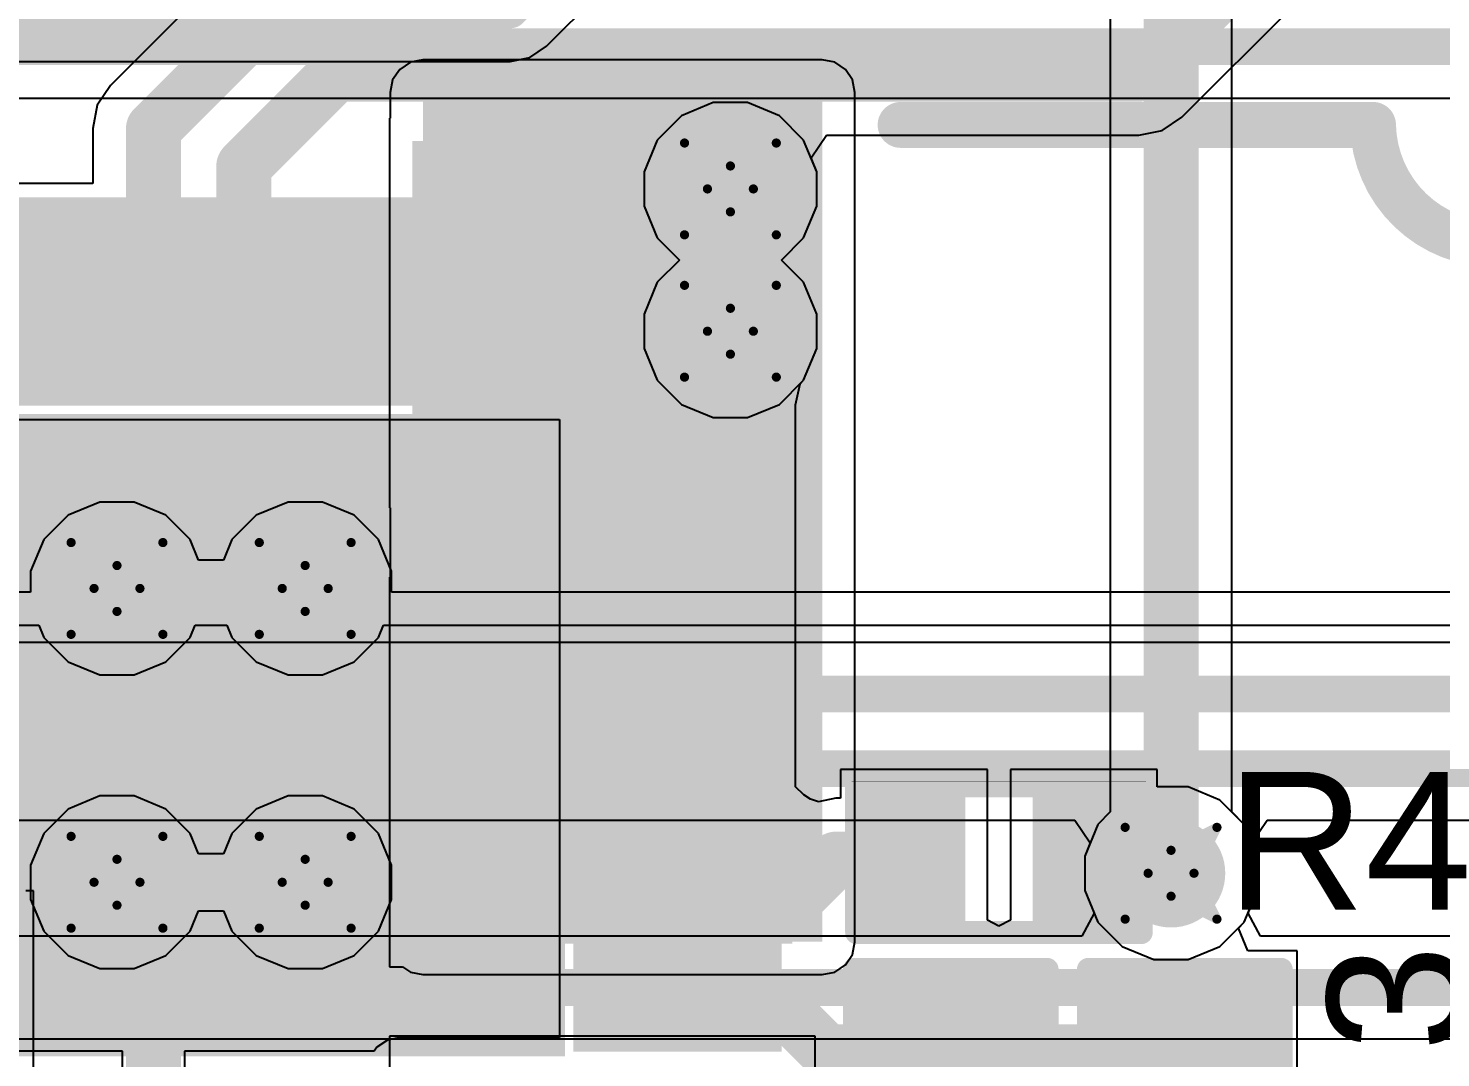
# Model space of a CAD drawing. Header units: inches. Extents: x -6 to 430, y 0 to 90.
# Drawn here: x 4.49 to 12.31, y 14.74 to 20.44 of the extents above; entities that cross this region are included whole.
import ezdxf

# ---------------------------------------------------------------- set-up
doc = ezdxf.new("R2010")
doc.units = ezdxf.units.IN
for name, color, linetype in [('Bottom Layer', 5, 'Continuous'), ('Bottom Overlay', 54, 'Continuous'), ('Bottom Paste', 16, 'Continuous'), ('Bottom Solder', 6, 'Continuous'), ('Drill Drawing', 1, 'Continuous'), ('Layer 1', 16, 'Continuous'), ('Layer 2', 76, 'Continuous'), ('Top Layer', 1, 'Continuous'), ('Top Overlay', 2, 'Continuous'), ('Top Paste', 8, 'Continuous'), ('Top Solder', 216, 'Continuous'), ('Via Holes', 16, 'Continuous')]:
    doc.layers.add(name, color=color, linetype=linetype)
doc.styles.add('Arial', font='', dxfattribs={"height": 0.2})
doc.styles.get('Arial').set_extended_font_data('Arial')

msp = doc.modelspace()

# ---------------------------------------------------------------- hatches: boundary and pattern name
at = {"layer": 'Bottom Layer'}
for points in [[(6.677, 15.3842), (8.8868, 15.3842), (8.8868, 20.0832), (6.677, 20.0832)], [(6.6701, 17.964), (6.6701, 19.764), (8.6701, 19.764), (8.6701, 17.964)], [(6.6701, 15.424), (6.6701, 17.224), (8.6701, 17.224), (8.6701, 15.424)]]:
    msp.add_hatch(color=5, dxfattribs=at).paths.add_polyline_path(points)
h = msp.add_hatch(color=5, dxfattribs=at)
edge = h.paths.add_edge_path()
edge.add_arc((8.3788, 19.5498), 0.3, 0, 360)
h = msp.add_hatch(color=5, dxfattribs=at)
edge = h.paths.add_edge_path()
edge.add_arc((8.3788, 18.7624), 0.3, 0, 360)
h = msp.add_hatch(color=5, dxfattribs=at)
edge = h.paths.add_edge_path()
edge.add_arc((4.9843, 17.3392), 0.3, 0, 360)
h = msp.add_hatch(color=5, dxfattribs=at)
edge = h.paths.add_edge_path()
edge.add_arc((6.0257, 17.3392), 0.3, 0, 360)
h = msp.add_hatch(color=5, dxfattribs=at)
edge = h.paths.add_edge_path()
edge.add_arc((10.8172, 15.7634), 0.3, 0, 360)
h = msp.add_hatch(color=5, dxfattribs=at)
edge = h.paths.add_edge_path()
edge.add_arc((4.9843, 15.7136), 0.3, 0, 360)
h = msp.add_hatch(color=5, dxfattribs=at)
edge = h.paths.add_edge_path()
edge.add_arc((6.0257, 15.7136), 0.3, 0, 360)
at = {"layer": 'Bottom Paste'}
for points in [[(6.6701, 17.964), (6.6701, 19.764), (8.6701, 19.764), (8.6701, 17.964)], [(6.6701, 15.424), (6.6701, 17.224), (8.6701, 17.224), (8.6701, 15.424)]]:
    msp.add_hatch(color=16, dxfattribs=at).paths.add_polyline_path(points)
at = {"layer": 'Bottom Solder'}
for points in [[(6.6193, 17.9132), (6.6193, 19.8148), (8.7209, 19.8148), (8.7209, 17.9132)], [(6.6193, 15.3732), (6.6193, 17.2748), (8.7209, 17.2748), (8.7209, 15.3732)]]:
    msp.add_hatch(color=6, dxfattribs=at).paths.add_polyline_path(points)
at = {"layer": 'Layer 1'}
h = msp.add_hatch(color=16, dxfattribs=at)
edge = h.paths.add_edge_path()
edge.add_arc((8.3788, 19.5498), 0.3, 0, 360)
h = msp.add_hatch(color=16, dxfattribs=at)
edge = h.paths.add_edge_path()
edge.add_arc((8.3788, 18.7624), 0.3, 0, 360)
h = msp.add_hatch(color=16, dxfattribs=at)
edge = h.paths.add_edge_path()
edge.add_arc((4.9843, 17.3392), 0.3, 0, 360)
h = msp.add_hatch(color=16, dxfattribs=at)
edge = h.paths.add_edge_path()
edge.add_arc((6.0257, 17.3392), 0.3, 0, 360)
h = msp.add_hatch(color=16, dxfattribs=at)
edge = h.paths.add_edge_path()
edge.add_arc((10.8172, 15.7634), 0.3, 0, 360)
h = msp.add_hatch(color=16, dxfattribs=at)
edge = h.paths.add_edge_path()
edge.add_arc((4.9843, 15.7136), 0.3, 0, 360)
h = msp.add_hatch(color=16, dxfattribs=at)
edge = h.paths.add_edge_path()
edge.add_arc((6.0257, 15.7136), 0.3, 0, 360)
at = {"layer": 'Layer 2'}
h = msp.add_hatch(color=76, dxfattribs=at)
edge = h.paths.add_edge_path()
edge.add_arc((8.3788, 19.5498), 0.3, 0, 360)
h = msp.add_hatch(color=76, dxfattribs=at)
edge = h.paths.add_edge_path()
edge.add_arc((8.3788, 18.7624), 0.3, 0, 360)
h = msp.add_hatch(color=76, dxfattribs=at)
edge = h.paths.add_edge_path()
edge.add_arc((4.9843, 17.3392), 0.3, 0, 360)
h = msp.add_hatch(color=76, dxfattribs=at)
edge = h.paths.add_edge_path()
edge.add_arc((6.0257, 17.3392), 0.3, 0, 360)
h = msp.add_hatch(color=76, dxfattribs=at)
edge = h.paths.add_edge_path()
edge.add_arc((10.8172, 15.7634), 0.3, 0, 360)
h = msp.add_hatch(color=76, dxfattribs=at)
edge = h.paths.add_edge_path()
edge.add_arc((4.9843, 15.7136), 0.3, 0, 360)
h = msp.add_hatch(color=76, dxfattribs=at)
edge = h.paths.add_edge_path()
edge.add_arc((6.0257, 15.7136), 0.3, 0, 360)
at = {"layer": 'Top Layer'}
h = msp.add_hatch(color=1, dxfattribs=at)
edge = h.paths.add_edge_path()
edge.add_arc((8.3788, 19.5498), 0.3, 0, 360)
for points in [[(4.5364, 18.4522), (4.5364, 19.4022), (4.8364, 19.4022), (4.8364, 18.4522)], [(5.0364, 18.4522), (5.0364, 19.4022), (5.3364, 19.4022), (5.3364, 18.4522)], [(5.5364, 18.4522), (5.5364, 19.4022), (5.8364, 19.4022), (5.8364, 18.4522)], [(6.0364, 18.4522), (6.0364, 19.4022), (6.3364, 19.4022), (6.3364, 18.4522)], [(6.5364, 18.4522), (6.5364, 19.4022), (6.8364, 19.4022), (6.8364, 18.4522)], [(7.0364, 18.4522), (7.0364, 19.4022), (7.3364, 19.4022), (7.3364, 18.4522)], [(4.0114, 14.8522), (4.0114, 18.2022), (7.3614, 18.2022), (7.3614, 14.8522)], [(7.6114, 17.8772), (7.6114, 18.1772), (8.5614, 18.1772), (8.5614, 17.8772)], [(7.6114, 17.3772), (7.6114, 17.6772), (8.5614, 17.6772), (8.5614, 17.3772)], [(7.6114, 16.8772), (7.6114, 17.1772), (8.5614, 17.1772), (8.5614, 16.8772)], [(7.6114, 16.3772), (7.6114, 16.6772), (8.5614, 16.6772), (8.5614, 16.3772)], [(7.6114, 15.8772), (7.6114, 16.1772), (8.5614, 16.1772), (8.5614, 15.8772)], [(9.6234, 16.1589), (9.6234, 15.5239), (9.1662, 15.5239), (9.1662, 16.1589)], [(10.5632, 16.1589), (10.5632, 15.5239), (10.106, 15.5239), (10.106, 16.1589)], [(7.6114, 15.3772), (7.6114, 15.6772), (8.5614, 15.6772), (8.5614, 15.3772)], [(7.6114, 14.8772), (7.6114, 15.1772), (8.5614, 15.1772), (8.5614, 14.8772)], [(9.1535, 15.1556), (10.0425, 15.1556), (10.0425, 14.3936), (9.1535, 14.3936)], [(10.4489, 15.1556), (11.3379, 15.1556), (11.3379, 14.3936), (10.4489, 14.3936)]]:
    msp.add_hatch(color=1, dxfattribs=at).paths.add_polyline_path(points)
h = msp.add_hatch(color=1, dxfattribs=at)
edge = h.paths.add_edge_path()
edge.add_arc((8.3788, 18.7624), 0.3, 0, 360)
h = msp.add_hatch(color=1, dxfattribs=at)
edge = h.paths.add_edge_path()
edge.add_arc((4.9843, 17.3392), 0.3, 0, 360)
h = msp.add_hatch(color=1, dxfattribs=at)
edge = h.paths.add_edge_path()
edge.add_arc((6.0257, 17.3392), 0.3, 0, 360)
h = msp.add_hatch(color=1, dxfattribs=at)
edge = h.paths.add_edge_path()
edge.add_arc((10.8172, 15.7634), 0.3, 0, 360)
h = msp.add_hatch(color=1, dxfattribs=at)
edge = h.paths.add_edge_path()
edge.add_arc((4.9843, 15.7136), 0.3, 0, 360)
h = msp.add_hatch(color=1, dxfattribs=at)
edge = h.paths.add_edge_path()
edge.add_arc((6.0257, 15.7136), 0.3, 0, 360)
at = {"layer": 'Top Paste'}
for points in [[(4.5364, 18.4522), (4.5364, 19.4022), (4.8364, 19.4022), (4.8364, 18.4522)], [(5.0364, 18.4522), (5.0364, 19.4022), (5.3364, 19.4022), (5.3364, 18.4522)], [(5.5364, 18.4522), (5.5364, 19.4022), (5.8364, 19.4022), (5.8364, 18.4522)], [(6.0364, 18.4522), (6.0364, 19.4022), (6.3364, 19.4022), (6.3364, 18.4522)], [(6.5364, 18.4522), (6.5364, 19.4022), (6.8364, 19.4022), (6.8364, 18.4522)], [(7.0364, 18.4522), (7.0364, 19.4022), (7.3364, 19.4022), (7.3364, 18.4522)], [(4.0114, 14.8522), (4.0114, 18.2022), (7.3614, 18.2022), (7.3614, 14.8522)], [(7.6114, 17.8772), (7.6114, 18.1772), (8.5614, 18.1772), (8.5614, 17.8772)], [(7.6114, 17.3772), (7.6114, 17.6772), (8.5614, 17.6772), (8.5614, 17.3772)], [(7.6114, 16.8772), (7.6114, 17.1772), (8.5614, 17.1772), (8.5614, 16.8772)], [(7.6114, 16.3772), (7.6114, 16.6772), (8.5614, 16.6772), (8.5614, 16.3772)], [(7.6114, 15.8772), (7.6114, 16.1772), (8.5614, 16.1772), (8.5614, 15.8772)], [(9.6234, 16.1589), (9.6234, 15.5239), (9.1662, 15.5239), (9.1662, 16.1589)], [(10.5632, 16.1589), (10.5632, 15.5239), (10.106, 15.5239), (10.106, 16.1589)], [(7.6114, 15.3772), (7.6114, 15.6772), (8.5614, 15.6772), (8.5614, 15.3772)], [(7.6114, 14.8772), (7.6114, 15.1772), (8.5614, 15.1772), (8.5614, 14.8772)], [(9.1535, 15.1556), (10.0425, 15.1556), (10.0425, 14.3936), (9.1535, 14.3936)], [(10.4489, 15.1556), (11.3379, 15.1556), (11.3379, 14.3936), (10.4489, 14.3936)]]:
    msp.add_hatch(color=8, dxfattribs=at).paths.add_polyline_path(points)
at = {"layer": 'Top Solder'}
for points in [[(4.4348, 18.3506), (4.4348, 19.5038), (4.938, 19.5038), (4.938, 18.3506)], [(4.9348, 18.3506), (4.9348, 19.5038), (5.438, 19.5038), (5.438, 18.3506)], [(5.4348, 18.3506), (5.4348, 19.5038), (5.938, 19.5038), (5.938, 18.3506)], [(5.9348, 18.3506), (5.9348, 19.5038), (6.438, 19.5038), (6.438, 18.3506)], [(6.4348, 18.3506), (6.4348, 19.5038), (6.938, 19.5038), (6.938, 18.3506)], [(6.9348, 18.3506), (6.9348, 19.5038), (7.438, 19.5038), (7.438, 18.3506)], [(3.9098, 14.7506), (3.9098, 18.3038), (7.463, 18.3038), (7.463, 14.7506)], [(7.5098, 17.7756), (7.5098, 18.2788), (8.663, 18.2788), (8.663, 17.7756)], [(7.5098, 17.2756), (7.5098, 17.7788), (8.663, 17.7788), (8.663, 17.2756)], [(7.5098, 16.7756), (7.5098, 17.2788), (8.663, 17.2788), (8.663, 16.7756)], [(7.5098, 16.2756), (7.5098, 16.7788), (8.663, 16.7788), (8.663, 16.2756)], [(7.5098, 15.7756), (7.5098, 16.2788), (8.663, 16.2788), (8.663, 15.7756)], [(9.6784, 16.2139), (9.6784, 15.4689), (9.1112, 15.4689), (9.1112, 16.2139)], [(10.6182, 16.2139), (10.6182, 15.4689), (10.051, 15.4689), (10.051, 16.2139)], [(7.5098, 15.2756), (7.5098, 15.7788), (8.663, 15.7788), (8.663, 15.2756)], [(7.5098, 14.7756), (7.5098, 15.2788), (8.663, 15.2788), (8.663, 14.7756)], [(9.0519, 15.2572), (10.1441, 15.2572), (10.1441, 14.292), (9.0519, 14.292)], [(10.3473, 15.2572), (11.4395, 15.2572), (11.4395, 14.292), (10.3473, 14.292)]]:
    msp.add_hatch(color=216, dxfattribs=at).paths.add_polyline_path(points)
at = {"layer": 'Via Holes'}
h = msp.add_hatch(color=7, dxfattribs=at)
edge = h.paths.add_edge_path()
edge.add_arc((8.3788, 19.5498), 0.15, 0, 360)
h = msp.add_hatch(color=7, dxfattribs=at)
edge = h.paths.add_edge_path()
edge.add_arc((8.3788, 18.7624), 0.15, 0, 360)
h = msp.add_hatch(color=7, dxfattribs=at)
edge = h.paths.add_edge_path()
edge.add_arc((4.9843, 17.3392), 0.15, 0, 360)
h = msp.add_hatch(color=7, dxfattribs=at)
edge = h.paths.add_edge_path()
edge.add_arc((6.0257, 17.3392), 0.15, 0, 360)
h = msp.add_hatch(color=7, dxfattribs=at)
edge = h.paths.add_edge_path()
edge.add_arc((10.8172, 15.7634), 0.15, 0, 360)
h = msp.add_hatch(color=7, dxfattribs=at)
edge = h.paths.add_edge_path()
edge.add_arc((4.9843, 15.7136), 0.15, 0, 360)
h = msp.add_hatch(color=7, dxfattribs=at)
edge = h.paths.add_edge_path()
edge.add_arc((6.0257, 15.7136), 0.15, 0, 360)

# ---------------------------------------------------------------- linework, layer by layer
at = {"layer": 'Bottom Layer'}
for p, q in [((10.4805, 21.1754), (10.4805, 16.1025)), ((11.1539, 16.1025), (11.1539, 21.1754)), ((6.6076, 20.2507), (6.5488, 20.2114)), ((6.677, 20.2645), (6.6076, 20.2507)), ((8.8868, 20.2645), (6.677, 20.2645)), ((8.9562, 20.2507), (8.8868, 20.2645)), ((9.015, 20.2114), (8.9562, 20.2507)), ((6.5488, 20.2114), (6.5095, 20.1526)), ((9.0543, 20.1526), (9.015, 20.2114)), ((6.5095, 20.1526), (6.4957, 20.0832)), ((9.0681, 20.0832), (9.0543, 20.1526)), ((6.4957, 20.0832), (6.4957, 19.9418)), ((9.0681, 15.3842), (9.0681, 20.0832)), ((6.4957, 19.9418), (6.4923, 19.9418)), ((6.4923, 19.9418), (6.4923, 17.7862)), ((6.4923, 17.7862), (6.4957, 17.7862)), ((6.4957, 17.7862), (6.4957, 17.4018)), ((6.4957, 17.4018), (6.4923, 17.4018)), ((6.4923, 17.4018), (6.4923, 15.2462)), ((10.4805, 16.1025), (10.4121, 16.0341)), ((11.2223, 16.0341), (11.1539, 16.1025)), ((10.4121, 16.0341), (10.3394, 15.8585)), ((11.295, 15.8585), (11.2223, 16.0341)), ((10.3394, 15.8585), (10.3394, 15.6684)), ((11.295, 15.6684), (11.295, 15.8585)), ((4.5216, 15.6664), (4.4799, 15.6664)), ((4.5216, 14.3908), (4.5216, 15.6664)), ((10.3394, 15.6684), (10.4121, 15.4928)), ((11.2223, 15.4928), (11.295, 15.6684)), ((10.4121, 15.4928), (10.5465, 15.3584)), ((11.0879, 15.3584), (11.2223, 15.4928)), ((9.0543, 15.3148), (9.0681, 15.3842)), ((10.5465, 15.3584), (10.7222, 15.2856)), ((10.9122, 15.2856), (11.0879, 15.3584)), ((6.4923, 15.2462), (6.5635, 15.2462)), ((6.5635, 15.2462), (6.6076, 15.2167)), ((8.9562, 15.2167), (9.015, 15.256)), ((9.015, 15.256), (9.0543, 15.3148)), ((10.7222, 15.2856), (10.9122, 15.2856)), ((6.6076, 15.2167), (6.677, 15.2029)), ((6.677, 15.2029), (8.8868, 15.2029)), ((8.8868, 15.2029), (8.9562, 15.2167)), ((8.8479, 14.8618), (6.4923, 14.8618)), ((6.4923, 14.8618), (6.4923, 14.4733)), ((8.8479, 14.3747), (8.8479, 14.8618))]:
    msp.add_line(p, q, dxfattribs=at)
msp.add_lwpolyline([(10.8172, 15.7634, 0.3048, 0.3048, 0), (10.8172, 21.531, 0.3048, 0.3048, 0)], format="xyseb", dxfattribs=at)
msp.add_lwpolyline([(10.741, 15.7634, 0.1524, 0.1524, 1), (10.8934, 15.7634, 0.1524, 0.1524, 1)], format="xyseb", close=True, dxfattribs=at)
at = {"layer": 'Bottom Overlay'}
for points in [[(9.3206, 19.904, 0.254, 0.254, 0), (11.9348, 19.904, 0.254, 0.254, 0)], [(13.281, 19.9308, 0.254, 0.254, -1), (11.9348, 19.904, 0.254, 0.254, 0)]]:
    msp.add_lwpolyline(points, format="xyseb", dxfattribs=at)
for points in [[(9.2571, 19.904, 0.127, 0.127, 1), (9.3841, 19.904, 0.127, 0.127, 1)], [(11.8713, 19.904, 0.127, 0.127, 1), (11.9983, 19.904, 0.127, 0.127, 1)], [(11.8713, 19.904, 0.127, 0.127, 1), (11.9983, 19.904, 0.127, 0.127, 1)]]:
    msp.add_lwpolyline(points, format="xyseb", close=True, dxfattribs=at)
at = {"layer": 'Drill Drawing'}
for points in [[(8.1248, 19.8038, 0.0508, 0.0508, 0), (8.3788, 19.6768, 0.0508, 0.0508, 0)], [(8.1248, 19.8038, 0.0508, 0.0508, 0), (8.2518, 19.5498, 0.0508, 0.0508, 0)], [(8.3788, 19.6768, 0.0508, 0.0508, 0), (8.6328, 19.8038, 0.0508, 0.0508, 0)], [(8.5058, 19.5498, 0.0508, 0.0508, 0), (8.6328, 19.8038, 0.0508, 0.0508, 0)], [(8.1248, 19.2958, 0.0508, 0.0508, 0), (8.2518, 19.5498, 0.0508, 0.0508, 0)], [(8.5058, 19.5498, 0.0508, 0.0508, 0), (8.6328, 19.2958, 0.0508, 0.0508, 0)], [(8.1248, 19.2958, 0.0508, 0.0508, 0), (8.3788, 19.4228, 0.0508, 0.0508, 0)], [(8.3788, 19.4228, 0.0508, 0.0508, 0), (8.6328, 19.2958, 0.0508, 0.0508, 0)], [(8.1248, 19.0164, 0.0508, 0.0508, 0), (8.3788, 18.8894, 0.0508, 0.0508, 0)], [(8.1248, 19.0164, 0.0508, 0.0508, 0), (8.2518, 18.7624, 0.0508, 0.0508, 0)], [(8.3788, 18.8894, 0.0508, 0.0508, 0), (8.6328, 19.0164, 0.0508, 0.0508, 0)], [(8.5058, 18.7624, 0.0508, 0.0508, 0), (8.6328, 19.0164, 0.0508, 0.0508, 0)], [(8.1248, 18.5084, 0.0508, 0.0508, 0), (8.2518, 18.7624, 0.0508, 0.0508, 0)], [(8.5058, 18.7624, 0.0508, 0.0508, 0), (8.6328, 18.5084, 0.0508, 0.0508, 0)], [(8.1248, 18.5084, 0.0508, 0.0508, 0), (8.3788, 18.6354, 0.0508, 0.0508, 0)], [(8.3788, 18.6354, 0.0508, 0.0508, 0), (8.6328, 18.5084, 0.0508, 0.0508, 0)], [(4.7303, 17.5932, 0.0508, 0.0508, 0), (4.9843, 17.4662, 0.0508, 0.0508, 0)], [(4.7303, 17.5932, 0.0508, 0.0508, 0), (4.8573, 17.3392, 0.0508, 0.0508, 0)], [(4.9843, 17.4662, 0.0508, 0.0508, 0), (5.2383, 17.5932, 0.0508, 0.0508, 0)], [(5.1113, 17.3392, 0.0508, 0.0508, 0), (5.2383, 17.5932, 0.0508, 0.0508, 0)], [(5.7717, 17.5932, 0.0508, 0.0508, 0), (6.0257, 17.4662, 0.0508, 0.0508, 0)], [(5.7717, 17.5932, 0.0508, 0.0508, 0), (5.8987, 17.3392, 0.0508, 0.0508, 0)], [(6.0257, 17.4662, 0.0508, 0.0508, 0), (6.2797, 17.5932, 0.0508, 0.0508, 0)], [(6.1527, 17.3392, 0.0508, 0.0508, 0), (6.2797, 17.5932, 0.0508, 0.0508, 0)], [(4.7303, 17.0852, 0.0508, 0.0508, 0), (4.8573, 17.3392, 0.0508, 0.0508, 0)], [(5.1113, 17.3392, 0.0508, 0.0508, 0), (5.2383, 17.0852, 0.0508, 0.0508, 0)], [(5.7717, 17.0852, 0.0508, 0.0508, 0), (5.8987, 17.3392, 0.0508, 0.0508, 0)], [(6.1527, 17.3392, 0.0508, 0.0508, 0), (6.2797, 17.0852, 0.0508, 0.0508, 0)], [(4.7303, 17.0852, 0.0508, 0.0508, 0), (4.9843, 17.2122, 0.0508, 0.0508, 0)], [(4.9843, 17.2122, 0.0508, 0.0508, 0), (5.2383, 17.0852, 0.0508, 0.0508, 0)], [(5.7717, 17.0852, 0.0508, 0.0508, 0), (6.0257, 17.2122, 0.0508, 0.0508, 0)], [(6.0257, 17.2122, 0.0508, 0.0508, 0), (6.2797, 17.0852, 0.0508, 0.0508, 0)], [(10.5632, 16.0174, 0.0508, 0.0508, 0), (10.8172, 15.8904, 0.0508, 0.0508, 0)], [(10.5632, 16.0174, 0.0508, 0.0508, 0), (10.6902, 15.7634, 0.0508, 0.0508, 0)], [(10.8172, 15.8904, 0.0508, 0.0508, 0), (11.0712, 16.0174, 0.0508, 0.0508, 0)], [(10.9442, 15.7634, 0.0508, 0.0508, 0), (11.0712, 16.0174, 0.0508, 0.0508, 0)], [(4.7303, 15.9676, 0.0508, 0.0508, 0), (4.9843, 15.8406, 0.0508, 0.0508, 0)], [(4.7303, 15.9676, 0.0508, 0.0508, 0), (4.8573, 15.7136, 0.0508, 0.0508, 0)], [(4.9843, 15.8406, 0.0508, 0.0508, 0), (5.2383, 15.9676, 0.0508, 0.0508, 0)], [(5.1113, 15.7136, 0.0508, 0.0508, 0), (5.2383, 15.9676, 0.0508, 0.0508, 0)], [(5.7717, 15.9676, 0.0508, 0.0508, 0), (6.0257, 15.8406, 0.0508, 0.0508, 0)], [(5.7717, 15.9676, 0.0508, 0.0508, 0), (5.8987, 15.7136, 0.0508, 0.0508, 0)], [(6.0257, 15.8406, 0.0508, 0.0508, 0), (6.2797, 15.9676, 0.0508, 0.0508, 0)], [(6.1527, 15.7136, 0.0508, 0.0508, 0), (6.2797, 15.9676, 0.0508, 0.0508, 0)], [(4.7303, 15.4596, 0.0508, 0.0508, 0), (4.8573, 15.7136, 0.0508, 0.0508, 0)], [(5.1113, 15.7136, 0.0508, 0.0508, 0), (5.2383, 15.4596, 0.0508, 0.0508, 0)], [(5.7717, 15.4596, 0.0508, 0.0508, 0), (5.8987, 15.7136, 0.0508, 0.0508, 0)], [(6.1527, 15.7136, 0.0508, 0.0508, 0), (6.2797, 15.4596, 0.0508, 0.0508, 0)], [(10.5632, 15.5094, 0.0508, 0.0508, 0), (10.6902, 15.7634, 0.0508, 0.0508, 0)], [(10.9442, 15.7634, 0.0508, 0.0508, 0), (11.0712, 15.5094, 0.0508, 0.0508, 0)], [(10.5632, 15.5094, 0.0508, 0.0508, 0), (10.8172, 15.6364, 0.0508, 0.0508, 0)], [(10.8172, 15.6364, 0.0508, 0.0508, 0), (11.0712, 15.5094, 0.0508, 0.0508, 0)], [(4.7303, 15.4596, 0.0508, 0.0508, 0), (4.9843, 15.5866, 0.0508, 0.0508, 0)], [(4.9843, 15.5866, 0.0508, 0.0508, 0), (5.2383, 15.4596, 0.0508, 0.0508, 0)], [(5.7717, 15.4596, 0.0508, 0.0508, 0), (6.0257, 15.5866, 0.0508, 0.0508, 0)], [(6.0257, 15.5866, 0.0508, 0.0508, 0), (6.2797, 15.4596, 0.0508, 0.0508, 0)]]:
    msp.add_lwpolyline(points, format="xyseb", dxfattribs=at)
for points in [[(8.1121, 19.8038, 0.0254, 0.0254, 1), (8.1375, 19.8038, 0.0254, 0.0254, 1)], [(8.1121, 19.8038, 0.0254, 0.0254, 1), (8.1375, 19.8038, 0.0254, 0.0254, 1)], [(8.6201, 19.8038, 0.0254, 0.0254, 1), (8.6455, 19.8038, 0.0254, 0.0254, 1)], [(8.6201, 19.8038, 0.0254, 0.0254, 1), (8.6455, 19.8038, 0.0254, 0.0254, 1)], [(8.3661, 19.6768, 0.0254, 0.0254, 1), (8.3915, 19.6768, 0.0254, 0.0254, 1)], [(8.3661, 19.6768, 0.0254, 0.0254, 1), (8.3915, 19.6768, 0.0254, 0.0254, 1)], [(8.2391, 19.5498, 0.0254, 0.0254, 1), (8.2645, 19.5498, 0.0254, 0.0254, 1)], [(8.2391, 19.5498, 0.0254, 0.0254, 1), (8.2645, 19.5498, 0.0254, 0.0254, 1)], [(8.4931, 19.5498, 0.0254, 0.0254, 1), (8.5185, 19.5498, 0.0254, 0.0254, 1)], [(8.4931, 19.5498, 0.0254, 0.0254, 1), (8.5185, 19.5498, 0.0254, 0.0254, 1)], [(8.3661, 19.4228, 0.0254, 0.0254, 1), (8.3915, 19.4228, 0.0254, 0.0254, 1)], [(8.3661, 19.4228, 0.0254, 0.0254, 1), (8.3915, 19.4228, 0.0254, 0.0254, 1)], [(8.1121, 19.2958, 0.0254, 0.0254, 1), (8.1375, 19.2958, 0.0254, 0.0254, 1)], [(8.1121, 19.2958, 0.0254, 0.0254, 1), (8.1375, 19.2958, 0.0254, 0.0254, 1)], [(8.6201, 19.2958, 0.0254, 0.0254, 1), (8.6455, 19.2958, 0.0254, 0.0254, 1)], [(8.6201, 19.2958, 0.0254, 0.0254, 1), (8.6455, 19.2958, 0.0254, 0.0254, 1)], [(8.1121, 19.0164, 0.0254, 0.0254, 1), (8.1375, 19.0164, 0.0254, 0.0254, 1)], [(8.1121, 19.0164, 0.0254, 0.0254, 1), (8.1375, 19.0164, 0.0254, 0.0254, 1)], [(8.6201, 19.0164, 0.0254, 0.0254, 1), (8.6455, 19.0164, 0.0254, 0.0254, 1)], [(8.6201, 19.0164, 0.0254, 0.0254, 1), (8.6455, 19.0164, 0.0254, 0.0254, 1)], [(8.3661, 18.8894, 0.0254, 0.0254, 1), (8.3915, 18.8894, 0.0254, 0.0254, 1)], [(8.3661, 18.8894, 0.0254, 0.0254, 1), (8.3915, 18.8894, 0.0254, 0.0254, 1)], [(8.2391, 18.7624, 0.0254, 0.0254, 1), (8.2645, 18.7624, 0.0254, 0.0254, 1)], [(8.2391, 18.7624, 0.0254, 0.0254, 1), (8.2645, 18.7624, 0.0254, 0.0254, 1)], [(8.4931, 18.7624, 0.0254, 0.0254, 1), (8.5185, 18.7624, 0.0254, 0.0254, 1)], [(8.4931, 18.7624, 0.0254, 0.0254, 1), (8.5185, 18.7624, 0.0254, 0.0254, 1)], [(8.3661, 18.6354, 0.0254, 0.0254, 1), (8.3915, 18.6354, 0.0254, 0.0254, 1)], [(8.3661, 18.6354, 0.0254, 0.0254, 1), (8.3915, 18.6354, 0.0254, 0.0254, 1)], [(8.1121, 18.5084, 0.0254, 0.0254, 1), (8.1375, 18.5084, 0.0254, 0.0254, 1)], [(8.1121, 18.5084, 0.0254, 0.0254, 1), (8.1375, 18.5084, 0.0254, 0.0254, 1)], [(8.6201, 18.5084, 0.0254, 0.0254, 1), (8.6455, 18.5084, 0.0254, 0.0254, 1)], [(8.6201, 18.5084, 0.0254, 0.0254, 1), (8.6455, 18.5084, 0.0254, 0.0254, 1)], [(4.7176, 17.5932, 0.0254, 0.0254, 1), (4.743, 17.5932, 0.0254, 0.0254, 1)], [(4.7176, 17.5932, 0.0254, 0.0254, 1), (4.743, 17.5932, 0.0254, 0.0254, 1)], [(5.2256, 17.5932, 0.0254, 0.0254, 1), (5.251, 17.5932, 0.0254, 0.0254, 1)], [(5.2256, 17.5932, 0.0254, 0.0254, 1), (5.251, 17.5932, 0.0254, 0.0254, 1)], [(5.759, 17.5932, 0.0254, 0.0254, 1), (5.7844, 17.5932, 0.0254, 0.0254, 1)], [(5.759, 17.5932, 0.0254, 0.0254, 1), (5.7844, 17.5932, 0.0254, 0.0254, 1)], [(6.267, 17.5932, 0.0254, 0.0254, 1), (6.2924, 17.5932, 0.0254, 0.0254, 1)], [(6.267, 17.5932, 0.0254, 0.0254, 1), (6.2924, 17.5932, 0.0254, 0.0254, 1)], [(4.9716, 17.4662, 0.0254, 0.0254, 1), (4.997, 17.4662, 0.0254, 0.0254, 1)], [(4.9716, 17.4662, 0.0254, 0.0254, 1), (4.997, 17.4662, 0.0254, 0.0254, 1)], [(6.013, 17.4662, 0.0254, 0.0254, 1), (6.0384, 17.4662, 0.0254, 0.0254, 1)], [(6.013, 17.4662, 0.0254, 0.0254, 1), (6.0384, 17.4662, 0.0254, 0.0254, 1)], [(4.8446, 17.3392, 0.0254, 0.0254, 1), (4.87, 17.3392, 0.0254, 0.0254, 1)], [(4.8446, 17.3392, 0.0254, 0.0254, 1), (4.87, 17.3392, 0.0254, 0.0254, 1)], [(5.0986, 17.3392, 0.0254, 0.0254, 1), (5.124, 17.3392, 0.0254, 0.0254, 1)], [(5.0986, 17.3392, 0.0254, 0.0254, 1), (5.124, 17.3392, 0.0254, 0.0254, 1)], [(5.886, 17.3392, 0.0254, 0.0254, 1), (5.9114, 17.3392, 0.0254, 0.0254, 1)], [(5.886, 17.3392, 0.0254, 0.0254, 1), (5.9114, 17.3392, 0.0254, 0.0254, 1)], [(6.14, 17.3392, 0.0254, 0.0254, 1), (6.1654, 17.3392, 0.0254, 0.0254, 1)], [(6.14, 17.3392, 0.0254, 0.0254, 1), (6.1654, 17.3392, 0.0254, 0.0254, 1)], [(4.9716, 17.2122, 0.0254, 0.0254, 1), (4.997, 17.2122, 0.0254, 0.0254, 1)], [(4.9716, 17.2122, 0.0254, 0.0254, 1), (4.997, 17.2122, 0.0254, 0.0254, 1)], [(6.013, 17.2122, 0.0254, 0.0254, 1), (6.0384, 17.2122, 0.0254, 0.0254, 1)], [(6.013, 17.2122, 0.0254, 0.0254, 1), (6.0384, 17.2122, 0.0254, 0.0254, 1)], [(4.7176, 17.0852, 0.0254, 0.0254, 1), (4.743, 17.0852, 0.0254, 0.0254, 1)], [(4.7176, 17.0852, 0.0254, 0.0254, 1), (4.743, 17.0852, 0.0254, 0.0254, 1)], [(5.2256, 17.0852, 0.0254, 0.0254, 1), (5.251, 17.0852, 0.0254, 0.0254, 1)], [(5.2256, 17.0852, 0.0254, 0.0254, 1), (5.251, 17.0852, 0.0254, 0.0254, 1)], [(5.759, 17.0852, 0.0254, 0.0254, 1), (5.7844, 17.0852, 0.0254, 0.0254, 1)], [(5.759, 17.0852, 0.0254, 0.0254, 1), (5.7844, 17.0852, 0.0254, 0.0254, 1)], [(6.267, 17.0852, 0.0254, 0.0254, 1), (6.2924, 17.0852, 0.0254, 0.0254, 1)], [(6.267, 17.0852, 0.0254, 0.0254, 1), (6.2924, 17.0852, 0.0254, 0.0254, 1)], [(10.5505, 16.0174, 0.0254, 0.0254, 1), (10.5759, 16.0174, 0.0254, 0.0254, 1)], [(10.5505, 16.0174, 0.0254, 0.0254, 1), (10.5759, 16.0174, 0.0254, 0.0254, 1)], [(11.0585, 16.0174, 0.0254, 0.0254, 1), (11.0839, 16.0174, 0.0254, 0.0254, 1)], [(11.0585, 16.0174, 0.0254, 0.0254, 1), (11.0839, 16.0174, 0.0254, 0.0254, 1)], [(4.7176, 15.9676, 0.0254, 0.0254, 1), (4.743, 15.9676, 0.0254, 0.0254, 1)], [(4.7176, 15.9676, 0.0254, 0.0254, 1), (4.743, 15.9676, 0.0254, 0.0254, 1)], [(5.2256, 15.9676, 0.0254, 0.0254, 1), (5.251, 15.9676, 0.0254, 0.0254, 1)], [(5.2256, 15.9676, 0.0254, 0.0254, 1), (5.251, 15.9676, 0.0254, 0.0254, 1)], [(5.759, 15.9676, 0.0254, 0.0254, 1), (5.7844, 15.9676, 0.0254, 0.0254, 1)], [(5.759, 15.9676, 0.0254, 0.0254, 1), (5.7844, 15.9676, 0.0254, 0.0254, 1)], [(6.267, 15.9676, 0.0254, 0.0254, 1), (6.2924, 15.9676, 0.0254, 0.0254, 1)], [(6.267, 15.9676, 0.0254, 0.0254, 1), (6.2924, 15.9676, 0.0254, 0.0254, 1)], [(10.8045, 15.8904, 0.0254, 0.0254, 1), (10.8299, 15.8904, 0.0254, 0.0254, 1)], [(10.8045, 15.8904, 0.0254, 0.0254, 1), (10.8299, 15.8904, 0.0254, 0.0254, 1)], [(4.9716, 15.8406, 0.0254, 0.0254, 1), (4.997, 15.8406, 0.0254, 0.0254, 1)], [(4.9716, 15.8406, 0.0254, 0.0254, 1), (4.997, 15.8406, 0.0254, 0.0254, 1)], [(6.013, 15.8406, 0.0254, 0.0254, 1), (6.0384, 15.8406, 0.0254, 0.0254, 1)], [(6.013, 15.8406, 0.0254, 0.0254, 1), (6.0384, 15.8406, 0.0254, 0.0254, 1)], [(4.8446, 15.7136, 0.0254, 0.0254, 1), (4.87, 15.7136, 0.0254, 0.0254, 1)], [(4.8446, 15.7136, 0.0254, 0.0254, 1), (4.87, 15.7136, 0.0254, 0.0254, 1)], [(5.0986, 15.7136, 0.0254, 0.0254, 1), (5.124, 15.7136, 0.0254, 0.0254, 1)], [(5.0986, 15.7136, 0.0254, 0.0254, 1), (5.124, 15.7136, 0.0254, 0.0254, 1)], [(5.886, 15.7136, 0.0254, 0.0254, 1), (5.9114, 15.7136, 0.0254, 0.0254, 1)], [(5.886, 15.7136, 0.0254, 0.0254, 1), (5.9114, 15.7136, 0.0254, 0.0254, 1)], [(6.14, 15.7136, 0.0254, 0.0254, 1), (6.1654, 15.7136, 0.0254, 0.0254, 1)], [(6.14, 15.7136, 0.0254, 0.0254, 1), (6.1654, 15.7136, 0.0254, 0.0254, 1)], [(10.6775, 15.7634, 0.0254, 0.0254, 1), (10.7029, 15.7634, 0.0254, 0.0254, 1)], [(10.6775, 15.7634, 0.0254, 0.0254, 1), (10.7029, 15.7634, 0.0254, 0.0254, 1)], [(10.9315, 15.7634, 0.0254, 0.0254, 1), (10.9569, 15.7634, 0.0254, 0.0254, 1)], [(10.9315, 15.7634, 0.0254, 0.0254, 1), (10.9569, 15.7634, 0.0254, 0.0254, 1)], [(10.8045, 15.6364, 0.0254, 0.0254, 1), (10.8299, 15.6364, 0.0254, 0.0254, 1)], [(10.8045, 15.6364, 0.0254, 0.0254, 1), (10.8299, 15.6364, 0.0254, 0.0254, 1)], [(4.9716, 15.5866, 0.0254, 0.0254, 1), (4.997, 15.5866, 0.0254, 0.0254, 1)], [(4.9716, 15.5866, 0.0254, 0.0254, 1), (4.997, 15.5866, 0.0254, 0.0254, 1)], [(6.013, 15.5866, 0.0254, 0.0254, 1), (6.0384, 15.5866, 0.0254, 0.0254, 1)], [(6.013, 15.5866, 0.0254, 0.0254, 1), (6.0384, 15.5866, 0.0254, 0.0254, 1)], [(4.7176, 15.4596, 0.0254, 0.0254, 1), (4.743, 15.4596, 0.0254, 0.0254, 1)], [(4.7176, 15.4596, 0.0254, 0.0254, 1), (4.743, 15.4596, 0.0254, 0.0254, 1)], [(5.2256, 15.4596, 0.0254, 0.0254, 1), (5.251, 15.4596, 0.0254, 0.0254, 1)], [(5.2256, 15.4596, 0.0254, 0.0254, 1), (5.251, 15.4596, 0.0254, 0.0254, 1)], [(5.759, 15.4596, 0.0254, 0.0254, 1), (5.7844, 15.4596, 0.0254, 0.0254, 1)], [(5.759, 15.4596, 0.0254, 0.0254, 1), (5.7844, 15.4596, 0.0254, 0.0254, 1)], [(6.267, 15.4596, 0.0254, 0.0254, 1), (6.2924, 15.4596, 0.0254, 0.0254, 1)], [(6.267, 15.4596, 0.0254, 0.0254, 1), (6.2924, 15.4596, 0.0254, 0.0254, 1)], [(10.5505, 15.5094, 0.0254, 0.0254, 1), (10.5759, 15.5094, 0.0254, 0.0254, 1)], [(10.5505, 15.5094, 0.0254, 0.0254, 1), (10.5759, 15.5094, 0.0254, 0.0254, 1)], [(11.0585, 15.5094, 0.0254, 0.0254, 1), (11.0839, 15.5094, 0.0254, 0.0254, 1)], [(11.0585, 15.5094, 0.0254, 0.0254, 1), (11.0839, 15.5094, 0.0254, 0.0254, 1)]]:
    msp.add_lwpolyline(points, format="xyseb", close=True, dxfattribs=at)
at = {"layer": 'Layer 1'}
for p, q in [((7.361, 20.339), (8.3801, 21.358)), ((7.2686, 20.2772), (7.361, 20.339)), ((3.5274, 20.2555), (7.1596, 20.2555)), ((7.1596, 20.2555), (7.2686, 20.2772)), ((7.1596, 20.2555), (7.1596, 20.2555)), ((8.2838, 20.0276), (8.1081, 19.9549)), ((8.4738, 20.0276), (8.2838, 20.0276)), ((8.6495, 19.9549), (8.4738, 20.0276)), ((8.1081, 19.9549), (7.9737, 19.8205)), ((8.7839, 19.8205), (8.6495, 19.9549)), ((7.9737, 19.8205), (7.901, 19.6448)), ((8.8566, 19.6448), (8.7839, 19.8205)), ((7.901, 19.6448), (7.901, 19.4548)), ((8.8566, 19.4548), (8.8566, 19.6448)), ((7.901, 19.4548), (7.9737, 19.2791)), ((8.7839, 19.2791), (8.8566, 19.4548)), ((7.9737, 19.2791), (8.0968, 19.1561)), ((8.6608, 19.1561), (8.7839, 19.2791)), ((8.0968, 19.1561), (7.9737, 19.0331)), ((8.7839, 19.0331), (8.6608, 19.1561)), ((7.9737, 19.0331), (7.901, 18.8574)), ((8.8566, 18.8574), (8.7839, 19.0331)), ((7.901, 18.8574), (7.901, 18.6674)), ((8.8566, 18.6674), (8.8566, 18.8574)), ((7.901, 18.6674), (7.9737, 18.4917)), ((8.7839, 18.4917), (8.8566, 18.6674)), ((7.9737, 18.4917), (8.1081, 18.3573)), ((8.6495, 18.3573), (8.7839, 18.4917)), ((8.1081, 18.3573), (8.2838, 18.2846)), ((8.4738, 18.2846), (8.6495, 18.3573)), ((8.2838, 18.2846), (8.4738, 18.2846)), ((14.6879, 17.0407), (1.7954, 17.0407)), ((1.8383, 16.0579), (10.2846, 16.0579)), ((10.2846, 16.0579), (10.3694, 15.9309)), ((11.265, 15.9309), (11.3498, 16.0579)), ((11.3498, 16.0579), (14.6915, 16.0579)), ((10.3694, 15.9309), (10.3394, 15.8585)), ((11.295, 15.8585), (11.265, 15.9309)), ((10.3394, 15.8585), (10.3394, 15.6684)), ((11.295, 15.6684), (11.295, 15.8585)), ((10.3394, 15.6684), (10.3912, 15.5432)), ((11.2432, 15.5432), (11.295, 15.6684)), ((10.3912, 15.5432), (10.3227, 15.4162)), ((11.3117, 15.4162), (11.2432, 15.5432)), ((10.3227, 15.4162), (1.5307, 15.4162)), ((14.6534, 15.4162), (11.3117, 15.4162)), ((1.5097, 14.8465), (18.9852, 14.8465))]:
    msp.add_line(p, q, dxfattribs=at)
for points in [[(7.1596, 20.5404, 0.2032, 0.2032, 0), (8.455, 21.8358, 0.2032, 0.2032, 0)], [(3.5274, 20.5404, 0.2032, 0.2032, 0), (7.1596, 20.5404, 0.2032, 0.2032, 0)], [(1.6478, 16.7558, 0.2032, 0.2032, 0), (37.3774, 16.7558, 0.2032, 0.2032, 0)], [(1.6873, 16.3428, 0.2032, 0.2032, 0), (36.3762, 16.3428, 0.2032, 0.2032, 0)], [(1.141, 15.1314, 0.2032, 0.2032, 0), (19.376, 15.1314, 0.2032, 0.2032, 0)]]:
    msp.add_lwpolyline(points, format="xyseb", dxfattribs=at)
msp.add_lwpolyline([(7.1088, 20.5404, 0.1016, 0.1016, 1), (7.2104, 20.5404, 0.1016, 0.1016, 1)], format="xyseb", close=True, dxfattribs=at)
msp.add_lwpolyline([(7.1088, 20.5404, 0.1016, 0.1016, 1), (7.2104, 20.5404, 0.1016, 0.1016, 1)], format="xyseb", close=True, dxfattribs=at)
at = {"layer": 'Layer 2'}
for p, q in [((2.9973, 20.0523), (14.9664, 20.0523)), ((4.7136, 17.7443), (4.5792, 17.6098)), ((4.8892, 17.817), (4.7136, 17.7443)), ((5.0793, 17.817), (4.8892, 17.817)), ((5.2549, 17.7443), (5.0793, 17.817)), ((5.3893, 17.6098), (5.2549, 17.7443)), ((5.755, 17.7443), (5.6206, 17.6098)), ((5.9306, 17.817), (5.755, 17.7443)), ((6.1207, 17.817), (5.9306, 17.817)), ((6.2963, 17.7443), (6.1207, 17.817)), ((6.4307, 17.6098), (6.2963, 17.7443)), ((4.5792, 17.6098), (4.5065, 17.4342)), ((5.4362, 17.4966), (5.3893, 17.6098)), ((5.6206, 17.6098), (5.5737, 17.4966)), ((6.5035, 17.4342), (6.4307, 17.6098)), ((4.5065, 17.4342), (4.5065, 17.3181)), ((5.5737, 17.4966), (5.4362, 17.4966)), ((6.5035, 17.3181), (6.5035, 17.4342)), ((4.5065, 17.3181), (4.0279, 17.3181)), ((17.5347, 17.3181), (6.5035, 17.3181)), ((4.0279, 17.1368), (4.5509, 17.1368)), ((4.5509, 17.1368), (4.5792, 17.0685)), ((5.3893, 17.0685), (5.4176, 17.1368)), ((5.4176, 17.1368), (5.5923, 17.1368)), ((5.5923, 17.1368), (5.6206, 17.0685)), ((6.4307, 17.0685), (6.459, 17.1368)), ((6.459, 17.1368), (17.8819, 17.1368)), ((4.5792, 17.0685), (4.7136, 16.9341)), ((5.2549, 16.9341), (5.3893, 17.0685)), ((5.6206, 17.0685), (5.755, 16.9341)), ((6.2963, 16.9341), (6.4307, 17.0685)), ((4.7136, 16.9341), (4.8892, 16.8614)), ((5.0793, 16.8614), (5.2549, 16.9341)), ((5.755, 16.9341), (5.9306, 16.8614)), ((6.1207, 16.8614), (6.2963, 16.9341)), ((4.8892, 16.8614), (5.0793, 16.8614)), ((5.9306, 16.8614), (6.1207, 16.8614)), ((4.8892, 16.1914), (4.7136, 16.1187)), ((5.0793, 16.1914), (4.8892, 16.1914)), ((5.2549, 16.1187), (5.0793, 16.1914)), ((5.9306, 16.1914), (5.755, 16.1187)), ((6.1207, 16.1914), (5.9306, 16.1914)), ((6.2963, 16.1187), (6.1207, 16.1914)), ((4.7136, 16.1187), (4.5792, 15.9842)), ((5.3893, 15.9842), (5.2549, 16.1187)), ((5.755, 16.1187), (5.6206, 15.9842)), ((6.4307, 15.9842), (6.2963, 16.1187)), ((4.5792, 15.9842), (4.5065, 15.8086)), ((5.4362, 15.871), (5.3893, 15.9842)), ((5.6206, 15.9842), (5.5737, 15.871)), ((6.5035, 15.8086), (6.4307, 15.9842)), ((5.5737, 15.871), (5.4362, 15.871)), ((4.5065, 15.8086), (4.5065, 15.6186)), ((6.5035, 15.6186), (6.5035, 15.8086)), ((4.5065, 15.6186), (4.5792, 15.4429)), ((5.3893, 15.4429), (5.4362, 15.5562)), ((5.4362, 15.5562), (5.5737, 15.5562)), ((5.5737, 15.5562), (5.6206, 15.4429)), ((6.4307, 15.4429), (6.5035, 15.6186)), ((4.5792, 15.4429), (4.7136, 15.3085)), ((5.2549, 15.3085), (5.3893, 15.4429)), ((5.6206, 15.4429), (5.755, 15.3085)), ((6.2963, 15.3085), (6.4307, 15.4429)), ((4.7136, 15.3085), (4.8892, 15.2358)), ((5.0793, 15.2358), (5.2549, 15.3085)), ((5.755, 15.3085), (5.9306, 15.2358)), ((6.1207, 15.2358), (6.2963, 15.3085)), ((4.8892, 15.2358), (5.0793, 15.2358)), ((5.9306, 15.2358), (6.1207, 15.2358))]:
    msp.add_line(p, q, dxfattribs=at)
msp.add_lwpolyline([(2.9973, 20.3372, 0.2032, 0.2032, 0), (15.0844, 20.3372, 0.2032, 0.2032, 0)], format="xyseb", dxfattribs=at)
at = {"layer": 'Top Layer'}
for p, q in [((5.8334, 21.0071), (4.9483, 20.122)), ((10.8775, 19.9467), (11.4871, 20.5563)), ((4.9483, 20.122), (4.8754, 20.0127)), ((4.8754, 20.0127), (4.8497, 19.8839)), ((10.7682, 19.8738), (10.8775, 19.9467)), ((4.8497, 19.8839), (4.8497, 19.58)), ((10.6394, 19.8481), (10.7682, 19.8738)), ((8.825, 19.7211), (8.9099, 19.8481)), ((8.9099, 19.8481), (10.6394, 19.8481)), ((8.8566, 19.6448), (8.825, 19.7211)), ((8.8566, 19.4548), (8.8566, 19.6448)), ((4.8497, 19.58), (3.8586, 19.58)), ((8.7839, 19.2791), (8.8566, 19.4548)), ((8.6608, 19.1561), (8.7839, 19.2791)), ((8.7839, 19.0331), (8.6608, 19.1561)), ((8.8566, 18.8574), (8.7839, 19.0331)), ((8.8566, 18.6674), (8.8566, 18.8574)), ((8.7839, 18.4917), (8.8566, 18.6674)), ((8.7392, 18.355), (8.7639, 18.4718)), ((8.7639, 18.4718), (8.7839, 18.4917)), ((8.7392, 17.1994), (8.7392, 18.355)), ((8.7392, 18.355), (8.7392, 18.355)), ((8.7392, 18.355), (8.7392, 18.355)), ((8.7392, 18.355), (8.7392, 18.355)), ((3.9522, 18.2744), (7.4336, 18.2744)), ((7.4336, 18.2744), (7.4336, 17.6994)), ((7.4336, 17.6994), (7.4336, 16.6994)), ((8.7392, 16.2417), (8.7392, 17.1994)), ((7.4336, 16.6994), (7.4336, 15.6994)), ((9.8012, 16.3367), (8.9884, 16.3367)), ((8.9884, 16.3367), (8.9884, 16.1781)), ((9.8012, 15.5032), (9.8012, 16.3367)), ((10.741, 16.3367), (9.9282, 16.3367)), ((9.9282, 16.3367), (9.9282, 15.5032)), ((10.741, 16.2412), (10.741, 16.3367)), ((8.7856, 16.1981), (8.7392, 16.2417)), ((8.8222, 16.1729), (8.7856, 16.1981)), ((10.9122, 16.2412), (10.741, 16.2412)), ((11.0879, 16.1685), (10.9122, 16.2412)), ((8.8662, 16.1588), (8.8222, 16.1729)), ((8.963, 16.1781), (8.8662, 16.1588)), ((8.9884, 16.1781), (8.963, 16.1781)), ((11.2223, 16.0341), (11.0879, 16.1685)), ((11.295, 15.8585), (11.2223, 16.0341)), ((11.295, 15.6684), (11.295, 15.8585)), ((7.4336, 15.6994), (7.4336, 14.8543)), ((11.2223, 15.4928), (11.295, 15.6684)), ((9.8647, 15.4708), (9.8012, 15.5032)), ((9.9282, 15.5032), (9.8647, 15.4708)), ((11.1899, 15.4604), (11.2223, 15.4928)), ((11.2425, 15.3334), (11.1899, 15.4604)), ((11.5157, 15.3334), (11.2425, 15.3334)), ((11.5157, 14.2158), (11.5157, 15.3334)), ((6.55, 14.8543), (6.4806, 14.8405)), ((7.4336, 14.8543), (6.55, 14.8543)), ((5.0142, 14.78), (3.9522, 14.78)), ((5.0142, 13.4744), (5.0142, 14.78)), ((6.4077, 14.78), (5.3586, 14.78)), ((5.3586, 14.78), (5.3586, 14.1718)), ((6.4218, 14.8012), (6.4077, 14.78)), ((6.4806, 14.8405), (6.4218, 14.8012))]:
    msp.add_line(p, q, dxfattribs=at)
for points in [[(5.1864, 19.8839, 0.3048, 0.3048, 0), (6.0715, 20.769, 0.3048, 0.3048, 0)], [(10.6394, 20.1848, 0.3048, 0.3048, 0), (11.249, 20.7944, 0.3048, 0.3048, 0)], [(5.6864, 19.6768, 0.3048, 0.3048, 0), (6.1944, 20.1848, 0.3048, 0.3048, 0)], [(6.1944, 20.1848, 0.3048, 0.3048, 0), (10.6394, 20.1848, 0.3048, 0.3048, 0)], [(5.1864, 18.9272, 0.3048, 0.3048, 0), (5.1864, 19.8839, 0.3048, 0.3048, 0)], [(5.6864, 18.9272, 0.3048, 0.3048, 0), (5.6864, 19.6768, 0.3048, 0.3048, 0)], [(5.1864, 16.0272, 0.3048, 0.3048, 0), (5.6864, 16.5272, 0.3048, 0.3048, 0)], [(5.1864, 14.1272, 0.3048, 0.3048, 0), (5.1864, 16.0272, 0.3048, 0.3048, 0)], [(8.6488, 15.5272, 0.3048, 0.3048, 0), (8.963, 15.8414, 0.3048, 0.3048, 0)], [(8.963, 15.8414, 0.3048, 0.3048, 0), (9.3948, 15.8414, 0.3048, 0.3048, 0)], [(10.3346, 15.8414, 0.3048, 0.3048, 0), (10.3736, 15.8024, 0.3048, 0.3048, 0)], [(10.3736, 15.8024, 0.3048, 0.3048, 0), (10.7782, 15.8024, 0.3048, 0.3048, 0)], [(10.7782, 15.8024, 0.3048, 0.3048, 0), (10.8172, 15.7634, 0.3048, 0.3048, 0)], [(8.0864, 15.5272, 0.3048, 0.3048, 0), (8.6488, 15.5272, 0.3048, 0.3048, 0)], [(8.0864, 15.0272, 0.3048, 0.3048, 0), (8.6596, 15.0272, 0.3048, 0.3048, 0)], [(8.6596, 15.0272, 0.3048, 0.3048, 0), (8.9122, 14.7746, 0.3048, 0.3048, 0)], [(8.9122, 14.7746, 0.3048, 0.3048, 0), (9.598, 14.7746, 0.3048, 0.3048, 0)], [(9.598, 14.7746, 0.3048, 0.3048, 0), (10.8934, 14.7746, 0.3048, 0.3048, 0)]]:
    msp.add_lwpolyline(points, format="xyseb", dxfattribs=at)
for points in [[(6.1182, 20.1848, 0.1524, 0.1524, 1), (6.2706, 20.1848, 0.1524, 0.1524, 1)], [(6.1182, 20.1848, 0.1524, 0.1524, 1), (6.2706, 20.1848, 0.1524, 0.1524, 1)], [(10.5632, 20.1848, 0.1524, 0.1524, 1), (10.7156, 20.1848, 0.1524, 0.1524, 1)], [(10.5632, 20.1848, 0.1524, 0.1524, 1), (10.7156, 20.1848, 0.1524, 0.1524, 1)], [(5.1102, 19.8839, 0.1524, 0.1524, 1), (5.2626, 19.8839, 0.1524, 0.1524, 1)], [(5.1102, 19.8839, 0.1524, 0.1524, 1), (5.2626, 19.8839, 0.1524, 0.1524, 1)], [(5.6102, 19.6768, 0.1524, 0.1524, 1), (5.7626, 19.6768, 0.1524, 0.1524, 1)], [(5.6102, 19.6768, 0.1524, 0.1524, 1), (5.7626, 19.6768, 0.1524, 0.1524, 1)], [(5.1102, 18.9272, 0.1524, 0.1524, 1), (5.2626, 18.9272, 0.1524, 0.1524, 1)], [(5.6102, 18.9272, 0.1524, 0.1524, 1), (5.7626, 18.9272, 0.1524, 0.1524, 1)], [(5.6102, 16.5272, 0.1524, 0.1524, 1), (5.7626, 16.5272, 0.1524, 0.1524, 1)], [(5.1102, 16.0272, 0.1524, 0.1524, 1), (5.2626, 16.0272, 0.1524, 0.1524, 1)], [(5.1102, 16.0272, 0.1524, 0.1524, 1), (5.2626, 16.0272, 0.1524, 0.1524, 1)], [(8.8868, 15.8414, 0.1524, 0.1524, 1), (9.0392, 15.8414, 0.1524, 0.1524, 1)], [(8.8868, 15.8414, 0.1524, 0.1524, 1), (9.0392, 15.8414, 0.1524, 0.1524, 1)], [(9.3186, 15.8414, 0.1524, 0.1524, 1), (9.471, 15.8414, 0.1524, 0.1524, 1)], [(10.2584, 15.8414, 0.1524, 0.1524, 1), (10.4108, 15.8414, 0.1524, 0.1524, 1)], [(10.2974, 15.8024, 0.1524, 0.1524, 1), (10.4498, 15.8024, 0.1524, 0.1524, 1)], [(10.2974, 15.8024, 0.1524, 0.1524, 1), (10.4498, 15.8024, 0.1524, 0.1524, 1)], [(10.702, 15.8024, 0.1524, 0.1524, 1), (10.8544, 15.8024, 0.1524, 0.1524, 1)], [(10.702, 15.8024, 0.1524, 0.1524, 1), (10.8544, 15.8024, 0.1524, 0.1524, 1)], [(10.741, 15.7634, 0.1524, 0.1524, 1), (10.8934, 15.7634, 0.1524, 0.1524, 1)], [(8.0102, 15.5272, 0.1524, 0.1524, 1), (8.1626, 15.5272, 0.1524, 0.1524, 1)], [(8.5726, 15.5272, 0.1524, 0.1524, 1), (8.725, 15.5272, 0.1524, 0.1524, 1)], [(8.5726, 15.5272, 0.1524, 0.1524, 1), (8.725, 15.5272, 0.1524, 0.1524, 1)], [(8.0102, 15.0272, 0.1524, 0.1524, 1), (8.1626, 15.0272, 0.1524, 0.1524, 1)], [(8.5834, 15.0272, 0.1524, 0.1524, 1), (8.7358, 15.0272, 0.1524, 0.1524, 1)], [(8.5834, 15.0272, 0.1524, 0.1524, 1), (8.7358, 15.0272, 0.1524, 0.1524, 1)], [(8.836, 14.7746, 0.1524, 0.1524, 1), (8.9884, 14.7746, 0.1524, 0.1524, 1)], [(8.836, 14.7746, 0.1524, 0.1524, 1), (8.9884, 14.7746, 0.1524, 0.1524, 1)], [(9.5218, 14.7746, 0.1524, 0.1524, 1), (9.6742, 14.7746, 0.1524, 0.1524, 1)], [(9.5218, 14.7746, 0.1524, 0.1524, 1), (9.6742, 14.7746, 0.1524, 0.1524, 1)], [(10.8172, 14.7746, 0.1524, 0.1524, 1), (10.9696, 14.7746, 0.1524, 0.1524, 1)]]:
    msp.add_lwpolyline(points, format="xyseb", close=True, dxfattribs=at)
at = {"layer": 'Top Overlay'}
for points in [[(7.5914, 19.0672, 0.127, 0.127, 0), (8.2264, 19.0672, 0.127, 0.127, 0)], [(8.2264, 18.4322, 0.127, 0.127, 0), (8.2264, 19.0672, 0.127, 0.127, 0)], [(9.0773, 16.2478, 0.127, 0.127, 0), (10.6521, 16.2478, 0.127, 0.127, 0)], [(9.0773, 15.435, 0.127, 0.127, 0), (9.0773, 16.2478, 0.127, 0.127, 0)], [(9.0519, 16.2732, 0.00323, 0.00323, 0), (10.6775, 16.2732, 0.00323, 0.00323, 0)], [(10.6521, 15.435, 0.127, 0.127, 0), (10.6521, 16.2478, 0.127, 0.127, 0)], [(9.0773, 15.435, 0.127, 0.127, 0), (10.6521, 15.435, 0.127, 0.127, 0)], [(9.0646, 12.7934, 0.127, 0.127, 0), (9.0646, 15.2318, 0.127, 0.127, 0)], [(9.0646, 15.2318, 0.127, 0.127, 0), (10.1314, 15.2318, 0.127, 0.127, 0)], [(10.1314, 12.7934, 0.127, 0.127, 0), (10.1314, 15.2318, 0.127, 0.127, 0)], [(10.36, 15.2318, 0.127, 0.127, 0), (11.4268, 15.2318, 0.127, 0.127, 0)], [(10.36, 12.7934, 0.127, 0.127, 0), (10.36, 15.2318, 0.127, 0.127, 0)], [(11.4268, 12.7934, 0.127, 0.127, 0), (11.4268, 15.2318, 0.127, 0.127, 0)]]:
    msp.add_lwpolyline(points, format="xyseb", dxfattribs=at)
for points in [[(7.5596, 19.0672, 0.0635, 0.0635, 1), (7.6231, 19.0672, 0.0635, 0.0635, 1)], [(8.1946, 19.0672, 0.0635, 0.0635, 1), (8.2581, 19.0672, 0.0635, 0.0635, 1)], [(8.1946, 19.0672, 0.0635, 0.0635, 1), (8.2581, 19.0672, 0.0635, 0.0635, 1)], [(8.1946, 18.4322, 0.0635, 0.0635, 1), (8.2581, 18.4322, 0.0635, 0.0635, 1)], [(9.0455, 16.2478, 0.0635, 0.0635, 1), (9.109, 16.2478, 0.0635, 0.0635, 1)], [(9.0455, 16.2478, 0.0635, 0.0635, 1), (9.109, 16.2478, 0.0635, 0.0635, 1)], [(9.0511, 16.2732, 0.00161, 0.00161, 1), (9.0527, 16.2732, 0.00161, 0.00161, 1)], [(10.6203, 16.2478, 0.0635, 0.0635, 1), (10.6838, 16.2478, 0.0635, 0.0635, 1)], [(10.6203, 16.2478, 0.0635, 0.0635, 1), (10.6838, 16.2478, 0.0635, 0.0635, 1)], [(10.6767, 16.2732, 0.00161, 0.00161, 1), (10.6783, 16.2732, 0.00161, 0.00161, 1)], [(9.0455, 15.435, 0.0635, 0.0635, 1), (9.109, 15.435, 0.0635, 0.0635, 1)], [(9.0455, 15.435, 0.0635, 0.0635, 1), (9.109, 15.435, 0.0635, 0.0635, 1)], [(10.6203, 15.435, 0.0635, 0.0635, 1), (10.6838, 15.435, 0.0635, 0.0635, 1)], [(10.6203, 15.435, 0.0635, 0.0635, 1), (10.6838, 15.435, 0.0635, 0.0635, 1)], [(9.0328, 15.2318, 0.0635, 0.0635, 1), (9.0963, 15.2318, 0.0635, 0.0635, 1)], [(9.0328, 15.2318, 0.0635, 0.0635, 1), (9.0963, 15.2318, 0.0635, 0.0635, 1)], [(10.0996, 15.2318, 0.0635, 0.0635, 1), (10.1631, 15.2318, 0.0635, 0.0635, 1)], [(10.0996, 15.2318, 0.0635, 0.0635, 1), (10.1631, 15.2318, 0.0635, 0.0635, 1)], [(10.3282, 15.2318, 0.0635, 0.0635, 1), (10.3917, 15.2318, 0.0635, 0.0635, 1)], [(10.3282, 15.2318, 0.0635, 0.0635, 1), (10.3917, 15.2318, 0.0635, 0.0635, 1)], [(11.395, 15.2318, 0.0635, 0.0635, 1), (11.4585, 15.2318, 0.0635, 0.0635, 1)], [(11.395, 15.2318, 0.0635, 0.0635, 1), (11.4585, 15.2318, 0.0635, 0.0635, 1)]]:
    msp.add_lwpolyline(points, format="xyseb", close=True, dxfattribs=at)

# ---------------------------------------------------------------- texts
at = {"layer": 'Top Overlay', "style": 'Arial'}
msp.add_text('R4', height=0.762, dxfattribs=at).set_placement((11.1222, 15.5621))
msp.add_text('C13', height=0.762, rotation=90, dxfattribs=at).set_placement((12.4427, 13.416))

doc.saveas('drawing.dxf')
